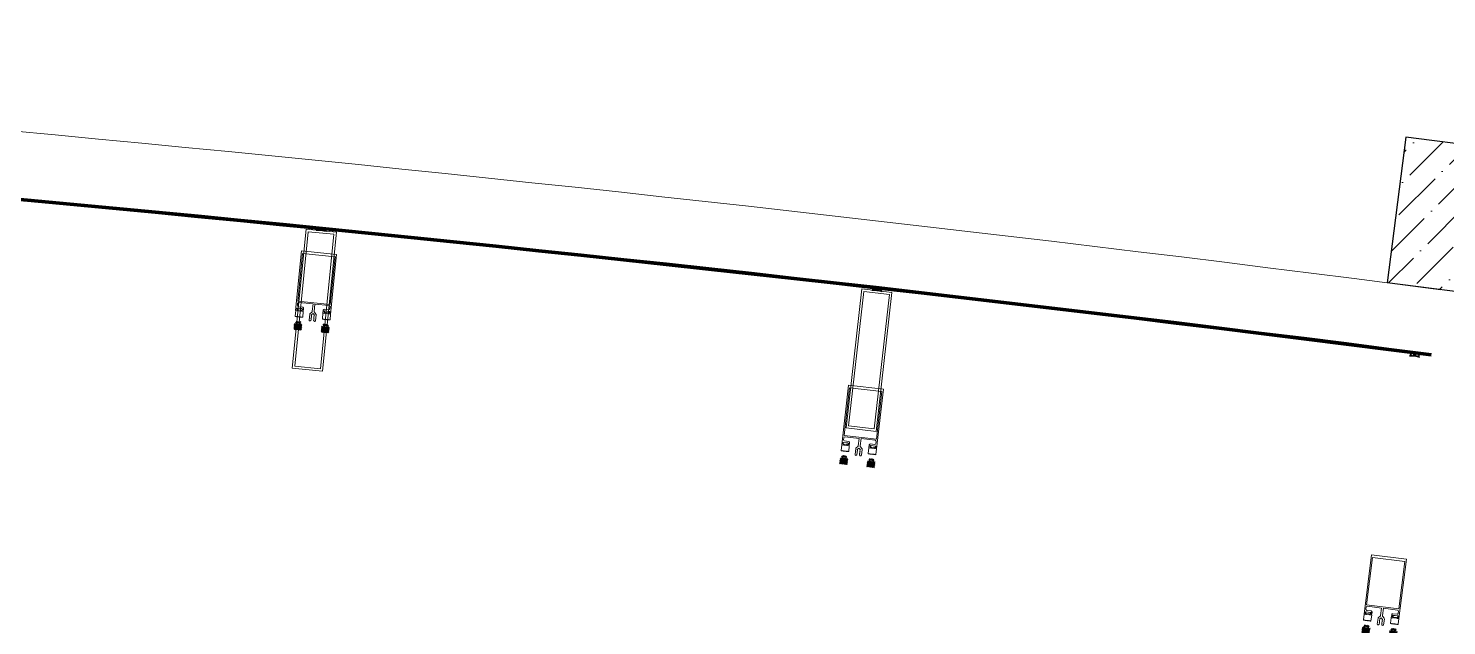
# Model space of a CAD drawing. Header units: millimetres. Extents: x 8275 to 147087, y -297470 to -191881.
# Drawn here: x 83143 to 86185, y -248593 to -247312 of the extents above; entities that cross this region are included whole.
import ezdxf

# ---------------------------------------------------------------- set-up
doc = ezdxf.new("R2010")
doc.units = ezdxf.units.MM
doc.header["$LTSCALE"] = 250
doc.header["$MEASUREMENT"] = 0
for name, color, linetype, lineweight in [('hatch', 9, 'Continuous', 0), ('wall', 1, 'Continuous', 30), ('win', 4, 'Continuous', 20)]:
    doc.layers.add(name, color=color, linetype=linetype, lineweight=lineweight)

msp = doc.modelspace()

# ---------------------------------------------------------------- hatches: boundary and pattern name
at = {"layer": 'hatch'}
h = msp.add_hatch(dxfattribs=at)
h.set_pattern_fill('ANSI36', color=256, scale=350, style=0)
h.set_pattern_definition([(45, (-6686.724433277734, -321362.3453582716), (23.20194125768359, 85.07378461150648), [109.375, -21.875, 0, -21.875])])
edge = h.paths.add_edge_path()
edge.add_line((87758.49779995438, -247773.8702227979), (87758.51113371365, -247773.7808440696))
edge.add_line((87730.46330338297, -247961.7907981439), (87740.05405222438, -247897.5021801649))
edge.add_line((87835.66476603644, -248103.7767789225), (87882.14296166226, -247792.2245724925))
edge.add_line((86205.55057287542, -247684.9025294499), (86197.30167528568, -247749.3770558426))
edge.add_line((86221.42530565243, -247560.8234187118), (86221.41383743333, -247560.9130559036))
edge.add_line((86097.43596189888, -247544.9601707596), (86057.46057705954, -247857.4133170183))
edge.add_arc((75126.12655689009, -333298.2344907849), 86137.26247280023, 81.5150379403536, 82.70916271802183)
edge.add_arc((75126.12655689009, -333298.2344907849), 86262.26247280023, 81.59806352698095, 82.6261371313948)
edge.add_arc((75126.12655689009, -333298.2344907849), 86327.26247280023, 81.59800101292966, 82.62619964544585)
edge.add_arc((75126.12655689009, -333298.2344907849), 86452.26247280023, 81.51503794035355, 82.70916271802179)
at = {"layer": 'hatch', "extrusion": (-0.0002668854767278885, -0.002675547725617004, 0.9999963851017215)}
h = msp.add_hatch(dxfattribs=at)
h.set_pattern_fill('AR-HBONE', color=256, scale=0.4111842104963536, angle=-7.279711947929801e-20, style=0)
h.set_pattern_definition([(45.00000000000023, (-6689.740182052425, -321391.4257311421), (1.82610105691887e-16, 2.326009148470475), [4.934210525956233, -1.644736841985415]), (135, (-6688.577177478059, -321390.2627265677), (1.82610105691887e-16, 2.326009148470475), [4.934210525956229, -1.644736841985414])])
h.paths.add_polyline_path([(83718.7920556938, -247944.29258549), (83718.58798987174, -247946.3383539301), (83724.04337237531, -247946.8825294686), (83724.24743820576, -247944.8367610179)], flags=16)
h.paths.add_polyline_path([(83782.78454944433, -247950.675850038), (83782.58048361482, -247952.7216184661), (83777.12510110659, -247952.1774429275), (83777.32916692866, -247950.1316744871)], flags=16)
edge = h.paths.add_edge_path()
edge.add_arc((83727.60503450537, -247959.5070043679), 0.6853070175936425, 174.3035775180422, 354.30357751804223, ccw=False)
edge.add_arc((83726.24118887668, -247959.3709604833), 0.6853070175936425, 174.3035775180422, 354.30357751804223, ccw=False)
edge.add_arc((83724.87734324986, -247959.2349165985), 0.6853070184712252, 174.303577441336, 354.303577441336, ccw=False)
edge.add_arc((83723.51349761651, -247959.098872713), 0.6853070185111153, 174.3035775914134, 354.30357759141344, ccw=False)
edge.add_arc((83722.14965198969, -247958.9628288287), 0.6853070167758951, 174.3035777473272, 354.30357774732715, ccw=False)
edge.add_arc((83720.78580636566, -247958.8267849444), 0.6853070175936425, 174.3035775180422, 354.30357751804223, ccw=False)
edge.add_arc((83719.42196073884, -247958.6907410595), 0.6853070175936425, 174.303577518876, 354.303577518876, ccw=False)
edge.add_arc((83718.05811511015, -247958.5546971748), 0.6853070185310605, 174.3035775914134, 354.30357759141344, ccw=False)
edge.add_arc((83716.69426948612, -247958.4186532904), 0.6853070148412244, 174.3035774496736, 354.30357744967364, ccw=False)
edge.add_arc((83715.33042385837, -247958.2826094057), 0.6853070203261157, 174.3035775872446, 354.3035775872446, ccw=False)
edge.add_arc((83713.96657822595, -247958.1465655202), 0.6853070175936425, 174.3035775180422, 354.30357751804223, ccw=False)
edge.add_arc((83712.60273260192, -247958.0105216359), 0.6853070149010595, 174.3035776014186, 354.30357760141857, ccw=False)
edge.add_line((83711.92080979084, -247957.9424996938), (83713.13260736165, -247945.7941783821))
edge.add_line((83713.13260736444, -247945.7941783921), (83716.95137512533, -247946.1751012696))
edge.add_line((83716.95137512067, -247946.1751012688), (83717.15544094366, -247944.1293328193))
edge.add_line((83717.15544094273, -247944.1293328286), (83715.38244162535, -247943.9524757784))
edge.add_line((83715.38244162628, -247943.9524757785), (83717.36261504923, -247940.7064584019))
edge.add_line((83717.36261504923, -247940.7064584021), (83726.24884754827, -247941.5928619495))
edge.add_line((83726.24884754547, -247941.592861947), (83727.65705227328, -247945.1768707387))
edge.add_line((83727.65705227328, -247945.1768707408), (83725.8840529559, -247945.0000136906))
edge.add_line((83725.88405295776, -247945.0000136909), (83725.67998713197, -247947.0457821309))
edge.add_line((83725.6799871301, -247947.0457821306), (83729.49875488726, -247947.4267050078))
edge.add_line((83729.4987548854, -247947.4267050072), (83728.28695052897, -247959.5750942935))
edge.add_arc((83771.14832252858, -247963.7646113426), 0.6853070175936425, 174.3035775880786, 354.3035775880785)
edge.add_arc((83772.51216815726, -247963.900655228), 0.6853070175936425, 174.3035775880786, 354.3035775880785)
edge.add_arc((83773.87601378502, -247964.0366991124), 0.6853070184512801, 174.3035776647848, 354.3035776647847)
edge.add_arc((83775.23985941836, -247964.1727429976), 0.6853070185310605, 174.3035775147073, 354.3035775147077)
edge.add_arc((83776.60370504239, -247964.3087868821), 0.6853070167758951, 174.3035773587936, 354.3035773587939)
edge.add_arc((83777.96755066921, -247964.444830767), 0.6853070175936425, 174.3035775880786, 354.3035775880785)
edge.add_arc((83779.33139629324, -247964.580874651), 0.6853070176135877, 174.3035775872448, 354.3035775872447)
edge.add_arc((83780.69524192752, -247964.7169185368), 0.6853070185111153, 174.3035775147073, 354.3035775147077)
edge.add_arc((83782.05908755062, -247964.852962421), 0.6853070148611695, 174.3035776564472, 354.3035776564471)
edge.add_arc((83783.4229331793, -247964.9890063055), 0.6853070203261157, 174.3035775188761, 354.3035775188765)
edge.add_arc((83784.78677881265, -247965.1250501912), 0.6853070175936425, 174.3035775880786, 354.3035775880785)
edge.add_arc((83786.15062443388, -247965.261094075), 0.6853070149210047, 174.3035775047021, 354.3035775047025)
edge.add_line((83786.8325472459, -247965.3291160173), (83788.03586612304, -247953.2657940066))
edge.add_line((83788.03586612211, -247953.265794005), (83784.21709836496, -247952.8848711278))
edge.add_line((83784.21709836589, -247952.8848711278), (83784.42116419168, -247950.8391026878))
edge.add_line((83784.42116419168, -247950.8391026876), (83786.19416350906, -247951.0159597378))
edge.add_line((83786.19416351, -247951.0159597499), (83784.89420951193, -247947.442748982))
edge.add_line((83784.89420951658, -247947.4427489816), (83776.00797701569, -247946.5563454526))
edge.add_line((83776.00797701569, -247946.5563454432), (83773.91955286113, -247949.7915647773))
edge.add_line((83773.91955286206, -247949.7915647756), (83775.69255217945, -247949.9684218258))
edge.add_line((83775.69255217852, -247949.9684218371), (83775.48848635273, -247952.0141902771))
edge.add_line((83775.48848634993, -247952.0141902764), (83771.66971859278, -247951.6332673992))
edge.add_line((83771.6697185993, -247951.6332674), (83770.46639294026, -247963.6966573948))
at = {"layer": 'hatch', "extrusion": (-0.0003040178718519688, -0.002671583167961872, 0.9999963851017215)}
h = msp.add_hatch(dxfattribs=at)
h.set_pattern_fill('AR-HBONE', color=256, scale=0.4111842104963489, angle=-7.886354610257286e-20, style=0)
h.set_pattern_definition([(45, (-6690.159732388274, -321391.3836788217), (1.826096131402888e-16, 2.326009148470454), [4.934210525956187, -1.644736841985396]), (135, (-6688.996727813908, -321390.2206742474), (1.826096131402888e-16, 2.326009148470454), [4.934210525956187, -1.644736841985396])])
h.paths.add_polyline_path([(84889.54524501774, -248232.2847212331), (84889.31278704747, -248234.3274582847), (84894.76008584804, -248234.9473462209), (84894.99254382763, -248232.9046091589)], flags=16)
h.paths.add_polyline_path([(84953.44291566394, -248239.5561040993), (84953.21045768529, -248241.5988411387), (84947.76315888006, -248240.9789532025), (84947.99561685126, -248238.9362161507)], flags=16)
edge = h.paths.add_edge_path()
edge.add_arc((84898.14607454732, -248247.6200682704), 0.6853070175936379, 173.5078226039235, 353.5078226039235, ccw=False)
edge.add_arc((84896.78424984391, -248247.4650962863), 0.6853070175936379, 173.5078226039235, 353.5078226039235, ccw=False)
edge.add_arc((84895.42242514237, -248247.3101243021), 0.6853070184712206, 173.5078225272173, 353.5078225272173, ccw=False)
edge.add_arc((84894.06060043431, -248247.155152317), 0.6853070185111106, 173.5078226772947, 353.50782267729466, ccw=False)
edge.add_arc((84892.6987757337, -248247.0001803333), 0.6853070167758905, 173.5078228332084, 353.5078228332084, ccw=False)
edge.add_arc((84891.33695103589, -248246.8452083496), 0.6853070175936379, 173.5078226039235, 353.5078226039235, ccw=False)
edge.add_arc((84889.97512633435, -248246.6902363653), 0.6853070175936379, 173.5078226047573, 353.5078226047573, ccw=False)
edge.add_arc((84888.61330163095, -248246.5352643811), 0.6853070185310558, 173.5078226772947, 353.50782267729466, ccw=False)
edge.add_arc((84887.25147693313, -248246.3802923974), 0.6853070148412197, 173.5078225355549, 353.5078225355549, ccw=False)
edge.add_arc((84885.88965223159, -248246.2253204132), 0.685307020326111, 173.5078226731259, 353.5078226731259, ccw=False)
edge.add_arc((84884.52782752446, -248246.0703484281), 0.6853070175936379, 173.5078226039235, 353.5078226039235, ccw=False)
edge.add_arc((84883.16600282572, -248245.9153764445), 0.6853070149010548, 173.5078226872998, 353.50782268729984, ccw=False)
edge.add_line((84882.48509047728, -248245.8378904527), (84883.86548823945, -248233.7075703389))
edge.add_line((84883.86548824317, -248233.707570349), (84887.67859741196, -248234.141491905))
edge.add_line((84887.6785974073, -248234.1414919041), (84887.91105537943, -248232.0987548431))
edge.add_line((84887.9110553785, -248232.0987548525), (84886.14068326436, -248231.897291273))
edge.add_line((84886.14068326436, -248231.897291273), (84888.16574671387, -248228.6790877963))
edge.add_line((84888.1657467148, -248228.6790877965), (84897.03881172917, -248229.6888187125))
edge.add_line((84897.03881172731, -248229.6888187101), (84898.39710558101, -248233.2920391282))
edge.add_line((84898.39710558008, -248233.2920391303), (84896.62673346594, -248233.0905755508))
edge.add_line((84896.62673346873, -248233.0905755512), (84896.3942754938, -248235.1333126026))
edge.add_line((84896.39427549194, -248235.1333126022), (84900.20738465607, -248235.5672341578))
edge.add_line((84900.20738465514, -248235.5672341573), (84898.82697916485, -248247.6976221449))
edge.add_arc((84941.62603301171, -248252.4819980222), 0.6853070175936379, 173.5078226739598, 353.5078226739597)
edge.add_arc((84942.98785771418, -248252.636970007), 0.6853070175936379, 173.5078226739598, 353.5078226739597)
edge.add_arc((84944.34968241665, -248252.7919419909), 0.6853070184512754, 173.507822750666, 353.5078227506659)
edge.add_arc((84945.71150712378, -248252.9469139756), 0.6853070185310558, 173.5078226005885, 353.5078226005888)
edge.add_arc((84947.07333182252, -248253.1018859595), 0.6853070167758905, 173.5078224446748, 353.5078224446751)
edge.add_arc((84948.43515652406, -248253.2568579438), 0.6853070175936379, 173.5078226739598, 353.5078226739597)
edge.add_arc((84949.79698122188, -248253.4118299273), 0.685307017613583, 173.507822673126, 353.5078226731259)
edge.add_arc((84951.15880592994, -248253.5668019126), 0.6853070185111106, 173.5078226005885, 353.5078226005888)
edge.add_arc((84952.52063062682, -248253.7217738962), 0.6853070148611649, 173.5078227423284, 353.5078227423283)
edge.add_arc((84953.88245533023, -248253.8767458801), 0.685307020326111, 173.5078226047573, 353.5078226047576)
edge.add_arc((84955.24428003735, -248254.0317178653), 0.6853070175936379, 173.5078226739598, 353.5078226739597)
edge.add_arc((84956.6061047333, -248254.1866898485), 0.685307014921, 173.5078225905833, 353.5078225905837)
edge.add_line((84957.28701708268, -248254.2641758404), (84958.65775648959, -248242.2187290771))
edge.add_line((84958.65775648959, -248242.2187290754), (84954.84464732453, -248241.7848075198))
edge.add_line((84954.84464732546, -248241.7848075199), (84955.07710530038, -248239.7420704685))
edge.add_line((84955.07710530038, -248239.7420704682), (84956.84747741453, -248239.9435340477))
edge.add_line((84956.84747741546, -248239.9435340598), (84955.59727388888, -248236.3526140206))
edge.add_line((84955.59727389168, -248236.3526140203), (84946.72420887544, -248235.3428831226))
edge.add_line((84946.72420887544, -248235.3428831132), (84944.59105509787, -248238.5487861922))
edge.add_line((84944.5910550988, -248238.5487861905), (84946.36142721295, -248238.75024977))
edge.add_line((84946.36142721202, -248238.7502497813), (84946.12896923709, -248240.7929868327))
edge.add_line((84946.1289692343, -248240.792986832), (84942.31586006924, -248240.3590652764))
edge.add_line((84942.31586007576, -248240.3590652773), (84940.9451129426, -248252.404579924))
at = {"layer": 'hatch', "extrusion": (-0.0003393303271803085, -0.002667327954863865, 0.9999963851017214)}
h = msp.add_hatch(dxfattribs=at)
h.set_pattern_fill('AR-HBONE', color=256, scale=0.4111842104963535, angle=-9.099639934912251e-20, style=0)
h.set_pattern_definition([(45.00000000000023, (-6690.558711085177, -321391.3386210863), (1.826061652791182e-16, 2.326009148470474), [4.934210525956232, -1.644736841985415]), (135, (-6689.395706510812, -321390.175616512), (1.826061652791182e-16, 2.326009148470474), [4.934210525956227, -1.644736841985414])])
h.paths.add_polyline_path([(86009.56202648958, -248595.7037832203), (86009.30256793281, -248597.7432666419), (86014.741190387, -248598.4351561433), (86015.00064895308, -248596.3956727115)], flags=16)
h.paths.add_polyline_path([(86073.35792222439, -248603.8197557582), (86073.0984636583, -248605.8592391675), (86067.6598412004, -248605.1673496658), (86067.91929975903, -248603.127866244)], flags=16)
edge = h.paths.add_edge_path()
edge.add_arc((86017.95925056009, -248611.1515586352), 0.6853070175936424, 172.7499031671416, 352.7499031671416, ccw=False)
edge.add_arc((86016.59959494328, -248610.9785862598), 0.6853070175936424, 172.7499031671416, 352.7499031671416, ccw=False)
edge.add_arc((86015.23993932834, -248610.8056138842), 0.6853070184712251, 172.7499030904353, 352.7499030904354, ccw=False)
edge.add_arc((86013.88028370781, -248610.6326415078), 0.6853070185111152, 172.7499032405127, 352.74990324051277, ccw=False)
edge.add_arc((86012.52062809287, -248610.4596691327), 0.685307016775895, 172.7499033964265, 352.74990339642653, ccw=False)
edge.add_arc((86011.16097248165, -248610.2866967577), 0.6853070175936424, 172.7499031671416, 352.7499031671416, ccw=False)
edge.add_arc((86009.80131686671, -248610.1137243821), 0.6853070175936424, 172.7499031679753, 352.7499031679754, ccw=False)
edge.add_arc((86008.44166125084, -248609.9407520065), 0.6853070185310604, 172.7499032405127, 352.74990324051277, ccw=False)
edge.add_arc((86007.08200563962, -248609.7677796315), 0.6853070148412242, 172.749903098773, 352.749903098773, ccw=False)
edge.add_arc((86005.72235002468, -248609.594807256), 0.6853070203261156, 172.7499032363439, 352.749903236344, ccw=False)
edge.add_arc((86004.36269440321, -248609.4218348795), 0.6853070175936424, 172.7499031671416, 352.7499031671416, ccw=False)
edge.add_arc((86003.00303879293, -248609.2488625046), 0.6853070149010594, 172.7499032505179, 352.74990325051795, ccw=False)
edge.add_line((86002.32321098825, -248609.1623763171), (86003.86394547304, -248597.0513771307))
edge.add_line((86003.8639454749, -248597.0513771409), (86007.67098120047, -248597.5356997926))
edge.add_line((86007.67098119674, -248597.5356997917), (86007.93043975631, -248595.4962163608))
edge.add_line((86007.93043975538, -248595.49621637), (86006.16288745409, -248595.2713522818))
edge.add_line((86006.16288745409, -248595.2713522819), (86008.23034349276, -248592.0802175119))
edge.add_line((86008.23034349276, -248592.0802175121), (86017.08927566936, -248593.2072312491))
edge.add_line((86017.0892756675, -248593.2072312465), (86018.3997879895, -248596.8281036591))
edge.add_line((86018.39978798857, -248596.8281036612), (86016.63223568728, -248596.603239573))
edge.add_line((86016.63223569008, -248596.6032395734), (86016.37277712772, -248598.6427229947))
edge.add_line((86016.37277712679, -248598.6427229944), (86020.17981284863, -248599.1270456457))
edge.add_line((86020.17981284676, -248599.1270456451), (86018.63906973606, -248611.2381125972))
edge.add_arc((86061.37109225622, -248616.5882073729), 0.6853070175936424, 172.7499032371779, 352.7499032371779)
edge.add_arc((86062.73074787302, -248616.7611797492), 0.6853070175936424, 172.7499032371779, 352.7499032371779)
edge.add_arc((86064.09040348796, -248616.9341521243), 0.68530701845128, 172.7499033138841, 352.7499033138841)
edge.add_arc((86065.4500591085, -248617.1071245004), 0.6853070185310604, 172.7499031638066, 352.7499031638068)
edge.add_arc((86066.80971471971, -248617.2800968757), 0.685307016775895, 172.7499030078929, 352.7499030078931)
edge.add_arc((86068.16937033465, -248617.4530692513), 0.6853070175936424, 172.7499032371779, 352.7499032371779)
edge.add_arc((86069.52902594587, -248617.626041626), 0.6853070176135876, 172.7499032363442, 352.7499032363441)
edge.add_arc((86070.88868156733, -248617.7990140028), 0.6853070185111152, 172.7499031638066, 352.7499031638068)
edge.add_arc((86072.24833717762, -248617.9719863776), 0.6853070148611694, 172.7499033055465, 352.7499033055465)
edge.add_arc((86073.60799279442, -248618.144958753), 0.6853070203261156, 172.7499031679754, 352.7499031679756)
edge.add_arc((86074.96764841495, -248618.3179311296), 0.6853070175936424, 172.7499032371779, 352.7499032371779)
edge.add_arc((86076.32730402431, -248618.490903504), 0.6853070149210045, 172.7499031538015, 352.7499031538017)
edge.add_line((86077.00713182992, -248618.5773896916), (86078.53708611714, -248606.5511286711))
edge.add_line((86078.53708611714, -248606.5511286695), (86074.7300503953, -248606.0668060181))
edge.add_line((86074.73005039623, -248606.0668060182), (86074.98950895859, -248604.0273225969))
edge.add_line((86074.98950895766, -248604.0273225966), (86076.75706125895, -248604.2521866848))
edge.add_line((86076.75706125895, -248604.252186697), (86075.55446709885, -248600.6450433847))
edge.add_line((86075.5544671035, -248600.6450433845), (86066.69553492503, -248599.5180296658))
edge.add_line((86066.69553492503, -248599.5180296564), (86064.5201607226, -248602.6954353073))
edge.add_line((86064.52016072354, -248602.6954353056), (86066.28771302482, -248602.9202993938))
edge.add_line((86066.28771302296, -248602.9202994051), (86066.0282544606, -248604.9597828264))
edge.add_line((86066.02825445874, -248604.9597828258), (86062.2212187369, -248604.4754601744))
edge.add_line((86062.22121874342, -248604.4754601754), (86060.69125583401, -248616.5017889711))

# ---------------------------------------------------------------- linework, layer by layer
at = {"layer": 'wall'}
msp.add_line((86097.43596189888, -247544.9601707596, -11300.6378476528), (86057.46057705954, -247857.4133170183, -11300.6378476528), dxfattribs=at)
for radius, start in [(86452.26247280023, 81.51503792878535), (86137.26247280023, 81.99052205315381)]:
    msp.add_arc((75126.12655689009, -333298.2344907849, -11300.6378476528), radius, start, 82.70916270862013, dxfattribs=at)
at = {"layer": 'win', "extrusion": (-0.0002668854767277449, -0.002675547725617003, 0.9999963851017215)}
for p, q in [((83761.50230795005, -247744.2721346138, -11300.6378476528), (83760.0024193679, -247745.4999319673, -11300.6378476528)), ((83760.81867680559, -247737.3168874912, -11300.6378476528), (83762.0464795758, -247738.8167716399, -11300.6378476528)), ((83762.0464795758, -247738.8167716399, -11300.6378476528), (83761.50230795005, -247744.2721346138, -11300.6378476528)), ((83781.14031903492, -247740.7213791969, -11300.6378476528), (83780.59614740917, -247746.1767421823, -11300.6378476528)), ((83780.59614740917, -247746.1767421823, -11300.6378476528), (83781.82395018497, -247747.6766263318, -11300.6378476528)), ((83782.64020761522, -247739.4935818548, -11300.6378476528), (83781.14031903492, -247740.7213791969, -11300.6378476528))]:
    msp.add_line(p, q, dxfattribs=at)
at = {"layer": 'win', "extrusion": (-0.0003040178718518251, -0.002671583167961874, 0.9999963851017215)}
for p, q in [((84953.23880679207, -247872.9574283744, -11300.6378476528), (84951.72201115685, -247874.1642767906, -11300.6378476528)), ((84952.65183638269, -247865.9933577389, -11300.6378476528), (84953.85869027721, -247867.5101490169, -11300.6378476528)), ((84953.85869027721, -247867.5101490169, -11300.6378476528), (84953.23880679207, -247872.9574283744, -11300.6378476528)), ((84972.924236977, -247869.6797490404, -11300.6378476528), (84972.30435349187, -247875.1270284096, -11300.6378476528)), ((84972.30435349187, -247875.1270284096, -11300.6378476528), (84973.51120739197, -247876.6438196884, -11300.6378476528)), ((84974.4410326113, -247868.4729006357, -11300.6378476528), (84972.924236977, -247869.6797490404, -11300.6378476528))]:
    msp.add_line(p, q, dxfattribs=at)
at = {"layer": 'win', "extrusion": (-0.0003393303271801649, -0.002667327954863877, 0.9999963851017215)}
for p, q in [((86105.97177043417, -248006.6229789491, -11300.6378476528), (86107.15845499234, -248008.1556014926, -11300.6378476528)), ((86107.15845499234, -248008.1556014926, -11300.6378476528), (86106.46657045232, -248013.594204596, -11300.6378476528)), ((86127.72626152122, -248009.390527111, -11300.6378476528), (86126.19363469305, -248010.577206123, -11300.6378476528)), ((86106.46657045232, -248013.594204596, -11300.6378476528), (86104.93394362321, -248014.7808836196, -11300.6378476528)), ((86126.19363469305, -248010.577206123, -11300.6378476528), (86125.50175015209, -248016.0158092381, -11300.6378476528)), ((86125.50175015209, -248016.0158092381, -11300.6378476528), (86126.68843471678, -248017.5484317825, -11300.6378476528))]:
    msp.add_line(p, q, dxfattribs=at)
at = {"layer": 'win', "elevation": -11300.6378476528}
for points in [[(83773.58305035578, -248047.2546273942), (83803.36022925423, -247748.7360858987), (83738.68121193023, -247742.2843638036), (83708.90403302992, -248040.8029052996)], [(83769.1040276452, -248041.783032054), (83797.88863391383, -247753.2151086087), (83743.16023463989, -247747.7559591435), (83714.37562837126, -248036.3238825893)], [(84961.1105487668, -248176.078478364), (84995.0306955981, -247878.0022739487), (84930.44751797477, -247870.6529088012), (84896.52737114066, -248168.729113217)], [(84956.70794780599, -248170.5452058429), (84989.49742307747, -247882.4048749084), (84934.85011893371, -247876.1861813221), (84902.06064366223, -248164.3265122569)]]:
    msp.add_lwpolyline(points, close=True, dxfattribs=at)
at = {"layer": 'win', "extrusion": (-0.0002668854767277449, -0.002675547725617003, 0.9999963851017215), "elevation": -10438.99211513618}
msp.add_lwpolyline([(83752.38682962608, -247959.0762242526), (83752.87795033067, -247959.6761800544), (83752.27799451526, -247960.1673007495), (83752.00590675055, -247962.8949920102), (83752.49702744985, -247963.4949478088), (83751.89707164682, -247963.98606851), (83751.62498387291, -247966.713759766), (83752.12123830142, -247967.3199869622, 0.9606708062894292), (83755.67570759362, -247967.531045105), (83756.9269108565, -247954.9876801156, 0.1989123673796638), (83756.38103640347, -247953.1800646375), (83753.3783436034, -247949.511958225, -0.1989123673796519), (83752.8324691522, -247947.7043427448), (83754.3985757335, -247932.0040588803), (83784.6759486537, -247935.0242331207, -0.414213562373095), (83786.88599178643, -247937.724034236), (83786.49146452255, -247941.6791865658, -0.414213562373095), (83783.7916634029, -247943.8892296976), (83775.06305139141, -247943.0185488438, 0.414213562373095), (83772.36325026432, -247945.2285919734), (83771.72384401191, -247951.638666416), (83775.54261177049, -247952.0195893047), (83775.74667758882, -247949.9738208527), (83773.97367826654, -247949.796963814), (83774.31378798593, -247946.3873497423), (83786.58839863744, -247947.6117447052), (83786.24828892176, -247951.021358766), (83784.47528959552, -247950.8445017253), (83784.2712237813, -247952.8902701551), (83788.08999153016, -247953.271193031), (83800.86544519875, -247825.1970905408), (83725.8539357198, -247817.7146768864), (83713.07848204883, -247945.7887793857), (83716.89724980317, -247946.169702264), (83717.1013156262, -247944.1239338116), (83715.32831630678, -247943.947076773), (83715.6684260317, -247940.5374627018), (83727.94303666786, -247941.7618576641), (83727.60292695694, -247945.1714717355), (83725.82992764036, -247944.9946146862), (83725.62586181414, -247947.0403831258), (83729.44462957555, -247947.4213059918), (83730.08403582545, -247941.0112315495, 0.414213562373095), (83727.87399269416, -247938.3114304259), (83719.14538068585, -247937.4407495736, -0.414213562373095), (83716.93533754336, -247934.7409484474), (83717.32986481201, -247930.7857961304, -0.414213562373095), (83720.02966593415, -247928.5757529868), (83750.3070388561, -247931.5959272271), (83748.74093226978, -247947.2962110911, -0.1989123673796519), (83747.8487466332, -247948.960379779), (83744.1806402289, -247951.9630725773, 0.1989123673796638), (83743.28845457814, -247953.6272412743), (83742.03725131915, -247966.1706062582, 0.9606708062894292), (83745.56337417528, -247966.6658386515), (83746.16960137163, -247966.1695842172), (83746.44168914897, -247963.4418929721), (83745.95056844088, -247962.8419371631), (83746.55052424253, -247962.3508164593), (83746.82261201463, -247959.6231252118), (83746.33149132354, -247959.0231694079), (83746.93144712706, -247958.5320487042), (83747.20353489878, -247955.8043574574), (83746.71241419124, -247955.2044016491), (83750.31214901853, -247952.257677468), (83753.2588731996, -247955.8574122949), (83752.65891740122, -247956.3485329955)], format="xyb", close=True, dxfattribs=at)
at = {"layer": 'win', "extrusion": (-0.0002668854767277449, -0.002675547725617003, 0.9999963851017215), "elevation": -10438.99211513615}
for points in [[(83728.03745143506, -247823.4421471675), (83717.84683157179, -247925.6031827401), (83787.40295855064, -247932.5414208593), (83797.59357841367, -247830.3803852752)], [(83718.79205573915, -247944.2925855007), (83718.58798992455, -247946.3383539425), (83724.04337242337, -247946.8825294783), (83724.24743825344, -247944.8367610307)], [(83782.78454949008, -247950.6758500493), (83782.58048366377, -247952.7216184766), (83777.12510115528, -247952.1774429392), (83777.32916697448, -247950.1316744975)]]:
    msp.add_lwpolyline(points, close=True, dxfattribs=at)
at = {"layer": 'win', "extrusion": (-0.0002668854767277449, -0.002675547725617003, 0.9999963851017215)}
for points, elevation in [([(83728.28695736601, -247959.5750263227, -0.9999999999999999), (83726.92311173887, -247959.4389824381, -0.9999999999999999), (83725.55926611526, -247959.3029385539, -0.9999999999999999), (83724.19542048276, -247959.1668946686, -0.9999999999999999), (83722.8315748578, -247959.0308507838, -0.9999999999999999), (83721.46772922728, -247958.8948069066, -0.9999999999999999), (83720.10388359519, -247958.7587630127, -0.9999999999999999), (83718.7400379672, -247958.622719128, -0.9999999999999999), (83717.37619234728, -247958.4866752452, -0.9999999999999999), (83716.0123467196, -247958.3506313601, -0.9999999999999999), (83714.64850109426, -247958.2145874768, -0.9999999999999999), (83713.28465546604, -247958.0785435909, -0.9999999999999999), (83711.92080984128, -247957.9424997063), (83713.13260741436, -247945.7941784022), (83716.89724980538, -247946.1697022579), (83717.10131562981, -247944.1239338179), (83715.38244167603, -247943.9524757901), (83717.36261509777, -247940.7064584139), (83726.24884760384, -247941.5928619608), (83727.65705232136, -247945.1768707519), (83725.82992764536, -247944.9946146861), (83725.62586181537, -247947.0403831254), (83729.49875493324, -247947.4267050172), (83728.2869505699, -247959.5750943115)], -10438.99211513617), ([(83770.46639976127, -247963.6965894118, 0.9999999999999999), (83771.83024539312, -247963.8326332972, 0.9999999999999999), (83773.19409101435, -247963.9686771798, 0.9999999999999999), (83774.55793664961, -247964.1047210669, 0.9999999999999999), (83775.9217822856, -247964.2407649528, 0.9999999999999999), (83777.28562790279, -247964.3768088353, 0.9999999999999999), (83778.64947352676, -247964.5128527197, 0.9999999999999999), (83780.01331915606, -247964.6488966055, 0.9999999999999999), (83781.37716478, -247964.7849404892, 0.9999999999999999), (83782.74101041054, -247964.9209843746, 0.9999999999999999), (83784.10485604062, -247965.0570282591, 0.9999999999999999), (83785.46870166829, -247965.1930721437, 0.9999999999999999), (83786.8325472888, -247965.3291160275), (83788.03586616942, -247953.2657940146), (83784.21709841736, -247952.8848711387), (83784.42116424024, -247950.8391026984), (83786.19416355506, -247951.0159597597), (83784.89420956366, -247947.4427489925), (83776.00797706044, -247946.5563454523), (83773.91955290816, -247949.7915647864), (83775.69255223144, -247949.9684218491), (83775.48848640129, -247952.0141902879), (83771.6697186512, -247951.6332674115), (83770.4663929841, -247963.6966573959)], -10438.99211513615)]:
    msp.add_lwpolyline(points, format="xyb", dxfattribs=dict(at, elevation=elevation))
at = {"layer": 'win', "extrusion": (-0.0003040178718518251, -0.002671583167961874, 0.9999963851017215), "elevation": -10440.01788058876}
msp.add_lwpolyline([(84922.93146231813, -248247.5335016705), (84923.4142034138, -248248.1402203416), (84922.8074847302, -248248.6229614268), (84922.4975407672, -248251.346610836), (84922.9802818547, -248251.9533295041), (84922.37356318274, -248252.4360705951), (84922.06361920749, -248255.1597199998), (84922.55140643379, -248255.7727807582, 0.9606708062894292), (84926.10260172265, -248256.0331833592), (84927.52788777895, -248243.5084049374, 0.1989123673796638), (84927.00717031387, -248241.6933826364), (84924.05571012456, -248237.9839283034, -0.1989123673796519), (84923.53499265872, -248236.1689060004), (84925.31899525906, -248220.4918865779), (84955.55150362907, -248223.9322646257, -0.414213562373095), (84957.72383851923, -248226.6624986538), (84957.27441976056, -248230.6117902989, -0.414213562373095), (84954.54418573156, -248232.7841251855), (84945.82850764318, -248231.7923044954, 0.414213562373095), (84943.09827360377, -248233.9646393794), (84942.36990528763, -248240.3652154714), (84946.18301445332, -248240.7991370384), (84946.41547241874, -248238.756399975), (84944.64510030423, -248238.5549364069), (84945.03253026634, -248235.1503746496), (84957.28895258722, -248236.5451225076), (84956.90152262476, -248239.9496842543), (84955.13115050174, -248239.748220684), (84954.89869253732, -248241.7909577253), (84958.71180169683, -248242.2248792793), (84973.26472877464, -248114.3405555394), (84898.36437021077, -248105.8170964162), (84883.81144312774, -248233.7014201655), (84887.62455229036, -248234.1353417221), (84887.8570102633, -248232.0926046585), (84886.08663814951, -248231.8911410905), (84886.47406811916, -248228.4865793337), (84898.73049042212, -248229.8813271907), (84898.34306046658, -248233.285888948), (84896.5726883536, -248233.0844253695), (84896.34023037828, -248235.1271624202), (84900.15333954674, -248235.5610839648), (84900.88170786471, -248229.1605078731, 0.414213562373095), (84898.70937297706, -248226.4302738372), (84889.99369489292, -248225.4384531484, -0.414213562373095), (84887.82135999855, -248222.7082191096), (84888.27077875218, -248218.7589274771, -0.414213562373095), (84891.00101278831, -248216.5865925787), (84921.23352115932, -248220.0269706263), (84919.4495185525, -248235.7039900485, -0.1989123673796519), (84918.53430682875, -248237.3556074763), (84914.8248525021, -248240.3070676652, 0.1989123673796638), (84913.90964076013, -248241.9586851017), (84912.48435470513, -248254.4834635181, 0.9606708062894292), (84916.00325965187, -248255.0276192845), (84916.61632041045, -248254.5398320533), (84916.92626438563, -248251.8161826595), (84916.4435232895, -248251.2094639813), (84917.05024195797, -248250.7267228872), (84917.36018593176, -248248.0030734914), (84916.87744485385, -248247.396354818), (84917.48416352434, -248246.9136137246), (84917.7941074908, -248244.1899643293), (84917.31136639735, -248243.5832456514), (84920.9516784391, -248240.6867991304), (84923.8481249629, -248244.3271111746), (84923.24140629423, -248244.8098522649)], format="xyb", close=True, dxfattribs=at)
at = {"layer": 'win', "extrusion": (-0.0003040178718518251, -0.002671583167961874, 0.9999963851017215), "elevation": -10440.01788058878}
for points in [[(84900.4681316806, -248111.5743391931), (84888.85967228883, -248213.5839936045), (84958.31273205772, -248221.4875647945), (84969.92119144333, -248119.4779103718)], [(84889.5452450632, -248232.2847212442), (84889.31278709971, -248234.3274582975), (84894.76008589436, -248234.9473462311), (84894.99254387508, -248232.9046091721)], [(84953.44291570898, -248239.5561041111), (84953.21045773379, -248241.5988411497), (84947.76315892895, -248240.9789532146), (84947.99561689651, -248238.9362161617)]]:
    msp.add_lwpolyline(points, close=True, dxfattribs=at)
at = {"layer": 'win', "extrusion": (-0.0003040178718518251, -0.002671583167961874, 0.9999963851017215)}
for points, elevation in [([(84898.82698694455, -248247.697554275, -0.9999999999999999), (84897.46516224366, -248247.5425822909, -0.9999999999999999), (84896.10333754773, -248247.3876103075, -0.9999999999999999), (84894.74151284018, -248247.2326383226, -0.9999999999999999), (84893.3796881392, -248247.0776663383, -0.9999999999999999), (84892.01786343571, -248246.9226943614, -0.9999999999999999), (84890.65603872956, -248246.7677223682, -0.9999999999999999), (84889.29421402722, -248246.6127503841, -0.9999999999999999), (84887.93238933093, -248246.4577784021, -0.9999999999999999), (84886.57056463145, -248246.3028064175, -0.9999999999999999), (84885.20873992963, -248246.1478344348, -0.9999999999999999), (84883.84691522903, -248245.9928624494, -0.9999999999999999), (84882.48509052752, -248245.8378904652), (84883.86548829268, -248233.7075703594), (84887.62455229281, -248234.135341716), (84887.85701026667, -248232.0926046647), (84886.14068331482, -248231.8972912851), (84888.16574676291, -248228.6790878088), (84897.03881178486, -248229.6888187243), (84898.39710562871, -248233.2920391419), (84896.57268835744, -248233.0844253693), (84896.34023037886, -248235.1271624198), (84900.20738470177, -248235.5672341675), (84898.826979207, -248247.6976221631)], -10440.01788058878), ([(84940.9451207088, -248252.404512042, 0.9999999999999999), (84942.30694541591, -248252.5594840266, 0.9999999999999999), (84943.66877010938, -248252.7144560086, 0.9999999999999999), (84945.03059481896, -248252.8694279954, 0.9999999999999999), (84946.39241952811, -248253.0243999809, 0.9999999999999999), (84947.75424422279, -248253.1793719626, 0.9999999999999999), (84949.11606891867, -248253.3343439465, 0.9999999999999999), (84950.47789362421, -248253.4893159317, 0.9999999999999999), (84951.83971832236, -248253.6442879147, 0.9999999999999999), (84953.20154302432, -248253.7992598994, 0.9999999999999999), (84954.56336773065, -248253.9542318835, 0.9999999999999999), (84955.92519243273, -248254.1092038677, 0.9999999999999999), (84957.28701712644, -248254.2641758509), (84958.65775653587, -248242.2187290853), (84954.84464737524, -248241.784807531), (84955.07710534586, -248239.7420704796), (84956.84747745794, -248239.9435340701), (84955.59727393868, -248236.3526140314), (84946.72420891964, -248235.3428831227), (84944.59105514517, -248238.5487862017), (84946.36142726196, -248238.7502497939), (84946.12896928264, -248240.7929868439), (84942.3158601257, -248240.3590652891), (84940.94511298808, -248252.4045799256)], -10440.01788058877)]:
    msp.add_lwpolyline(points, format="xyb", dxfattribs=dict(at, elevation=elevation))
at = {"layer": 'win', "extrusion": (-0.0003393303271801649, -0.002667327954863877, 0.9999963851017215), "elevation": -10441.1492211921}
msp.add_lwpolyline([(86042.74361491327, -248611.3928558577), (86043.21828821386, -248612.0059070508), (86042.60523701012, -248612.4805803441), (86042.2592922627, -248615.1998915802), (86042.73396555889, -248615.8129427702), (86042.12091436856, -248616.28761607), (86041.77496960614, -248619.0069273012), (86042.25460470807, -248619.6263867758, 0.9606708062894292), (86045.80204474468, -248619.9337411089), (86047.39288141626, -248607.4289118998, 0.1989123673796638), (86046.8962182642, -248605.607160449), (86043.99408423394, -248601.8589893239, -0.1989123673796519), (86043.49742108728, -248600.0372378707), (86045.48864014138, -248584.3851884865), (86075.67299478567, -248588.2251752221, -0.414213562373095), (86077.809024612, -248590.9839055983), (86077.3074047232, -248594.926906892, -0.414213562373095), (86074.54867434523, -248597.0629367182), (86065.84687841094, -248595.9559135235, 0.414213562373095), (86063.08814802255, -248598.0919433467), (86062.27517786993, -248604.4823247314), (86066.08221359, -248604.9666473943), (86066.34167214527, -248602.9271639606), (86064.57411984283, -248602.7022998838), (86065.00655078271, -248599.3031608433), (86077.24345132094, -248600.8599122233), (86076.8110203841, -248604.2590512532), (86075.04346807236, -248604.0341871741), (86074.78400951992, -248606.0736705856), (86078.5910452367, -248606.5579932352), (86094.8343278117, -248478.8773615163), (86020.05326901833, -248469.3638808696), (86003.8099864354, -248597.0445125979), (86007.61702216086, -248597.5288352502), (86007.87648071746, -248595.4893518164), (86006.10892841508, -248595.2644877397), (86006.541359367, -248591.8653486999), (86018.77825989109, -248593.4221000788), (86018.34582895308, -248596.8212391194), (86016.57827665542, -248596.596375032), (86016.31881809101, -248598.6358584528), (86020.1258538148, -248599.1201810933), (86020.93882397492, -248592.7297997091, 0.414213562373095), (86018.80279414989, -248589.9710693247), (86010.10099821606, -248588.8640461315, -0.414213562373095), (86007.96496838295, -248586.1053157443), (86008.46658827321, -248582.1623144633, -0.414213562373095), (86011.22531865664, -248580.0262846255), (86041.4096733017, -248583.8662713609), (86039.41845424277, -248599.5183207447, -0.1989123673796519), (86038.48147532015, -248601.1576874294), (86034.73330420107, -248604.0598214574, 0.1989123673796638), (86033.79632526304, -248605.6991881505), (86032.20548859384, -248618.2040173542, 0.9606708062894292), (86035.71688768185, -248618.7946728962), (86036.33634715647, -248618.3150377895), (86036.68229191634, -248615.5957265693), (86036.20761861256, -248614.982675369), (86036.8206698024, -248614.5080020661), (86037.1666145543, -248611.7886908437), (86036.69194126992, -248611.1756396488), (86037.30499246097, -248610.7009663464), (86037.65093721247, -248607.9816551247), (86037.17626390999, -248607.3686039246), (86040.85457108318, -248604.5205641511), (86043.70261085704, -248608.1988713263), (86043.08955966901, -248608.6735446258)], format="xyb", close=True, dxfattribs=at)
at = {"layer": 'win', "extrusion": (-0.0003393303271801649, -0.002667327954863877, 0.9999963851017215), "elevation": -10441.14922119212}
for points in [[(86022.08069074855, -248475.1484480826), (86009.12388329566, -248576.9956231201), (86078.46631964167, -248585.8172142686), (86091.42312708804, -248483.9700392193)], [(86009.56202653213, -248595.7037832325), (86009.30256797826, -248597.743266656), (86014.74119043059, -248598.4351561547), (86015.00064899899, -248596.3956727258)], [(86073.35792226908, -248603.8197557711), (86073.09846370513, -248605.8592391797), (86067.65984124482, -248605.1673496795), (86067.91929979909, -248603.1278662562)]]:
    msp.add_lwpolyline(points, close=True, dxfattribs=at)
at = {"layer": 'win', "extrusion": (-0.0003393303271801649, -0.002667327954863877, 0.9999963851017215)}
for points, elevation in [([(86018.63907841088, -248611.238044837, -0.9999999999999999), (86017.27942279459, -248611.0650724616, -0.9999999999999999), (86015.91976718369, -248610.8921000866, -0.9999999999999999), (86014.56011156556, -248610.7191277105, -0.9999999999999999), (86013.20045594807, -248610.546155335, -0.9999999999999999), (86011.84080033284, -248610.3731829665, -0.9999999999999999), (86010.48114471314, -248610.2002105819, -0.9999999999999999), (86009.12148910007, -248610.0272382064, -0.9999999999999999), (86007.76183348925, -248609.8542658332, -0.9999999999999999), (86006.40217787675, -248609.6812934574, -0.9999999999999999), (86005.04252226336, -248609.5083210833, -0.9999999999999999), (86003.68286664491, -248609.3353487065, -0.9999999999999999), (86002.3232110355, -248609.1623763312), (86003.86394551935, -248597.0513771525), (86007.61702216121, -248597.5288352442), (86007.8764807192, -248595.4893518227), (86006.16288749788, -248595.2713522952), (86008.23034353781, -248592.0802175254), (86017.08927572214, -248593.2072312621), (86018.39978803102, -248596.828103674), (86016.57827665763, -248596.5963750321), (86016.31881809037, -248598.6358584524), (86020.17981288643, -248599.1270456566), (86018.63906977575, -248611.2381126167)], -10441.1492211921), ([(86060.69126449281, -248616.5017211983, 0.9999999999999999), (86062.05092011193, -248616.6746935744, 0.9999999999999999), (86063.41057571766, -248616.8476659476, 0.9999999999999999), (86064.77023134162, -248617.0206383258, 0.9999999999999999), (86066.12988696368, -248617.1936107027, 0.9999999999999999), (86067.4895425709, -248617.3665830758, 0.9999999999999999), (86068.84919818043, -248617.539555451, 0.9999999999999999), (86070.20885380027, -248617.7125278275, 0.9999999999999999), (86071.56850941063, -248617.8855002019, 0.9999999999999999), (86072.92816502902, -248618.0584725779, 0.9999999999999999), (86074.28782064938, -248618.2314449532, 0.9999999999999999), (86075.64747626116, -248618.4044173288, 0.9999999999999999), (86077.007131868, -248618.5773897032), (86078.53708615484, -248606.551128681), (86074.7300504385, -248606.0668060309), (86074.98950900041, -248604.0273226093), (86076.75706129566, -248604.2521867084), (86075.55446714588, -248600.645043397), (86066.69553496236, -248599.5180296672), (86064.52016076293, -248602.695435318), (86066.28771307014, -248602.9202994188), (86066.0282545049, -248604.9597828391), (86062.2212187878, -248604.4754601886), (86060.69125587353, -248616.5017889739)], -10441.14922119212)]:
    msp.add_lwpolyline(points, format="xyb", dxfattribs=dict(at, elevation=elevation))
at = {"layer": 'win'}
for centre, radius, start, end in [((75126.12655625073, -333298.1967259446, -11300.6378476528), 86137.26247280023, 82.63225904013639, 86.61111256320173), ((75199.09411153523, -333619.3047487051, -11300.6378476528), 86302.26247280023, 82.70916270862013, 86.60921656306215), ((75199.09411153523, -333619.3047487051, -11300.6378476528), 86303.26247280023, 82.70916270862013, 86.60921656306215), ((75199.09411153523, -333619.3047487051, -11300.6378476528), 86304.26247280023, 82.70916270862013, 86.60921656306215), ((75199.09411153523, -333619.3047487051, -11300.6378476528), 86305.26247280023, 82.70916270862013, 86.60921656306215), ((75199.09411153523, -333619.3047487051, -11300.6378476528), 86306.26247280023, 82.70916270862013, 86.60921656306215), ((75199.09411153523, -333619.3047487051, -11300.6378476528), 86307.26247280023, 82.70916270862013, 86.60921656306215), ((75199.09411153523, -333619.3047487051, -11300.6378476528), 86308.26247280023, 82.70916270862013, 86.60921656306215)]:
    msp.add_arc(centre, radius, start, end, dxfattribs=at)
at = {"layer": 'win', "extrusion": (-0.0002668854767277449, -0.002675547725617003, 0.9999963851017215)}
for centre, radius, start, end in [((83762.44055375019, -247830.669913402, -10659.94867956736), 56.02831096297897, 73.01777979152183, 95.58937528815892), ((83762.17199119041, -247833.3622643249, -10659.94140435224), 59.50225788623588, 74.67601776146931, 93.93113731343566), ((83762.08469267689, -247834.237435538, -10659.93903948262), 60.98800946245647, 75.2525232246379, 93.35463187937417), ((83761.31232815312, -247810.9765486469, -10660.00106918405), 38.16461497224456, 89.1097583463351, 94.13549271859105), ((83760.25532035613, -247791.025708223, -10660.05416669877), 18.66373521831405, 85.76556092880244, 95.06492466969348), ((83760.14781739953, -247783.6773544846, -10660.07379894909), 11.84415585990497, 83.57319721473944, 97.22491855201217), ((83759.3489555747, -247795.0470870676, -10660.0431653719), 23.68932309987656, 84.88624142985253, 91.53543888233409), ((83742.90690802377, -248026.4955278226, -10659.4195236309), 254.6448962107594, 83.49311298627232, 85.11404210330622), ((83760.348311085, -247851.6447327132, -10659.8920018432), 79.43733587598572, 81.86938972526356, 86.73776517356535), ((83762.1279717503, -247833.8035610016, -10659.94021188946), 61.98307333192854, 81.31533425556755, 87.29182084615894), ((83764.9532531564, -247805.4799969005, -10660.01674724021), 34.0854521669411, 79.69074161821119, 88.91641349700012), ((83769.81069003629, -247801.0131854779, -10660.02999483881), 27.34609378610929, 73.33274792968948, 80.33334818917379), ((83771.68876476346, -247795.1973345504, -10660.0460567157), 21.72982308732188, 73.93029955824701, 81.86156168807297), ((83774.26724299902, -247782.6906392531, -10660.08020725898), 9.462229877207651, 68.42844409059157, 85.58238453990647), ((83773.00360656642, -247788.3097293003, -10660.06483581293), 15.63818546316107, 72.16639007469938, 82.29996159070895)]:
    msp.add_arc(centre, radius, start, end, dxfattribs=at)
at = {"layer": 'win', "extrusion": (-0.0003040178718518251, -0.002671583167961874, 0.9999963851017215)}
for centre, radius, start, end in [((84952.96463362208, -247959.3712221328, -10664.05965694728), 56.02831096297897, 72.2220248926409, 94.79362040166626), ((84952.65870533492, -247962.0595835712, -10664.05238173214), 59.50225788623588, 73.88026285345114, 93.13538240950541), ((84952.55926077638, -247962.9334579688, -10664.05001686254), 60.98800946245647, 74.45676831068981, 92.55887697863686), ((84952.11002019334, -247939.6640877835, -10664.11204656397), 38.16461497224456, 88.31400343011386, 93.33973781304037), ((84951.33019354241, -247919.700491677, -10664.1651440787), 18.66373521831405, 84.96980602071098, 94.2691697474384), ((84951.32475560009, -247912.3513536341, -10664.184776329), 11.84415585990497, 82.77744231472765, 96.42916362350515), ((84950.36806687505, -247923.7088950011, -10664.15414275182), 23.68932309987656, 84.09048652991261, 90.73968396227362), ((84930.71322671593, -248154.9066651331, -10663.53050101081), 254.6448962107594, 82.69735806731954, 84.31828719570018), ((84950.58129242112, -247980.3149612743, -10664.00297922312), 79.43733587598572, 81.07363480760986, 85.94201025928758), ((84952.60856136691, -247962.5002263412, -10664.05118926937), 61.98307333192854, 80.51957933957921, 86.49606594534156), ((84955.82693069264, -247934.2186316669, -10664.12772462013), 34.0854521669411, 78.89498668359813, 88.12065857395142), ((84960.74593460879, -247929.8197115963, -10664.14097221874), 27.34609378610929, 72.53699301641821, 79.53759325110555), ((84962.7045993099, -247924.0305044577, -10664.15703409563), 21.72982308732188, 73.13454463347715, 81.06580678180387), ((84965.4565230577, -247911.5608255148, -10664.19118463889), 9.462229877207651, 67.63268918378249, 84.786629615963), ((84964.11497003012, -247917.161824128, -10664.17581319285), 15.63818546316107, 71.37063514194604, 81.50420666778793)]:
    msp.add_arc(centre, radius, start, end, dxfattribs=at)
at = {"layer": 'win', "extrusion": (-0.0003393303271801649, -0.002667327954863877, 0.9999963851017215)}
for centre, radius, start, end in [((86105.037536478, -248100.0080427665, -10668.13051740239), 56.02831096297897, 71.4641054408266, 94.0357009400476), ((86104.69607383962, -248102.6921222376, -10668.12324218725), 59.50225788623588, 73.12234342066427, 92.37746297576844), ((86104.58507854036, -248103.5646047456, -10668.12087731765), 60.98800946245647, 73.69884888279707, 91.80095751692683), ((86104.44367992724, -248080.2913279596, -10668.18290701907), 38.16461497224456, 87.55608399202335, 92.58181835612956), ((86103.92799603817, -248060.3191630987, -10668.2360045338), 18.66373521831405, 84.21188659768883, 93.51125031294796), ((86104.01977153013, -248052.970596109, -10668.25563678412), 11.84415585990497, 82.0195228769672, 95.67124419134365), ((86102.9129311745, -248064.3144889001, -10668.22500320692), 23.68932309987656, 83.33256708762728, 89.98176452199156), ((86080.20157188798, -248295.2320408854, -10667.60136146591), 254.6448962107594, 81.93943863426378, 83.56036774941184), ((86102.37736412678, -248120.9184231446, -10668.07383967822), 79.43733587598572, 80.31571538629856, 85.18409083091937), ((86104.6401055201, -248103.1320631604, -10668.12204972448), 61.98307333192854, 79.7616599088419, 85.73814650727245), ((86108.23229665462, -248074.8955148359, -10668.19858507524), 34.0854521669411, 78.1370672684256, 87.36273914456913), ((86113.20905825477, -248070.5620472512, -10668.21183267384), 27.34609378610929, 71.77907357616645, 78.7796738145212), ((86115.24413008508, -248064.7992554498, -10668.22789455074), 21.72982308732188, 72.37662520570338, 80.30788733840029), ((86118.16075953247, -248052.3670694018, -10668.262045094), 9.462229877207651, 66.87476973978418, 84.02871017506844), ((86116.74523496487, -248057.9498321765, -10668.24667364795), 15.63818546316107, 70.61271569911072, 80.74628724834194)]:
    msp.add_arc(centre, radius, start, end, dxfattribs=at)

doc.saveas('drawing.dxf')
